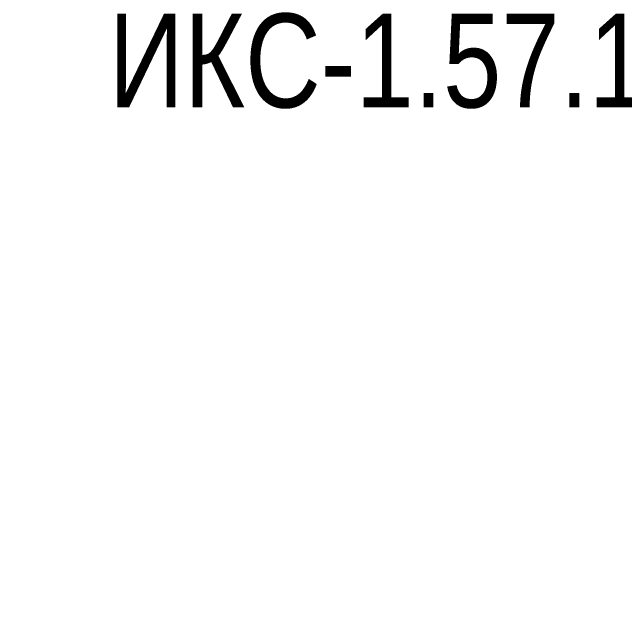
# Model space of a CAD drawing. Header units: millimetres. Extents: x -8760 to 8364, y -7998 to 7451.
# Drawn here: x -1897 to 62, y -1776 to 131 of the extents above; entities that cross this region are included whole.
import ezdxf

# ---------------------------------------------------------------- set-up
doc = ezdxf.new("R2010")
doc.units = ezdxf.units.MM
for name, color, linetype in [('DIKOM_АРТИКУЛ', 7, 'Continuous'), ('DIKOM_РАЗМЕР_ЗОНА', 7, 'Continuous'), ('DIKOM_РАЗМЕР_ОБЪЕКТА', 7, 'Continuous')]:
    doc.layers.add(name, color=color, linetype=linetype)
doc.styles.add('style1', font='arial.ttf', dxfattribs={"width": 0.8})
doc.dimstyles.new('1-50', dxfattribs={"dimtxt": 300, "dimasz": 200, "dimexe": 100, "dimexo": 0, "dimgap": 100, "dimtad": 1, "dimtxsty": 'style1', "dimcen": 200, "dimclrd": 7, "dimclre": 7, "dimclrt": 7, "dimadec": 1, "dimazin": 2, "dimtfac": 1, "dimtmove": 0, "dimatfit": 2, "dimfxl": 0, "dimlwd": 25, "dimlwe": 18, "dimarcsym": 0})

# ---------------------------------------------------------------- blocks, each defined once
blk = doc.blocks.new('*D21')
at = {"layer": 'Defpoints', "color": 0, "transparency": 16777216}
for p in [(-7755.6, -10.6), (8364.4, -2410.4), (8364.4, -7897.6)]:
    blk.add_point(p, dxfattribs=at)
at = {"layer": 'DIKOM_РАЗМЕР_ЗОНА', "color": 7, "lineweight": 18, "transparency": 16777216}
for p, q in [((-7755.6, -10.6), (-7755.6, -7997.6)), ((8364.4, -2410.4), (8364.4, -7997.6))]:
    blk.add_line(p, q, dxfattribs=at)
at = {"layer": 'DIKOM_РАЗМЕР_ЗОНА', "color": 7, "lineweight": 25, "transparency": 16777216}
blk.add_line((-7555.6, -7897.6), (8164.4, -7897.6), dxfattribs=at)
at = {"layer": 'DIKOM_РАЗМЕР_ЗОНА', "color": 7, "transparency": 16777216}
for points in [[(-7555.6, -7864.2), (-7555.6, -7930.9), (-7755.6, -7897.6)], [(8164.4, -7864.2), (8164.4, -7930.9), (8364.4, -7897.6)]]:
    blk.add_solid(points, dxfattribs=at)
at = {"layer": 'DIKOM_РАЗМЕР_ЗОНА', "color": 7, "transparency": 16777216, "insert": (1040.7, -7644.4), "char_height": 300, "attachment_point": 5, "style": 'style1'}
blk.add_mtext('16100', dxfattribs=at)
blk = doc.blocks.new('*D19')
at = {"layer": 'Defpoints', "color": 0, "transparency": 16777216}
for p in [(-5756.7, -306.6), (6365.5, -2710.6), (6365.5, -7111.4)]:
    blk.add_point(p, dxfattribs=at)
at = {"layer": 'DIKOM_РАЗМЕР_ОБЪЕКТА', "color": 7, "lineweight": 18, "transparency": 16777216}
for p, q in [((-5756.7, -306.6), (-5756.7, -7211.4)), ((6365.5, -2710.6), (6365.5, -7211.4))]:
    blk.add_line(p, q, dxfattribs=at)
at = {"layer": 'DIKOM_РАЗМЕР_ОБЪЕКТА', "color": 7, "lineweight": 25, "transparency": 16777216}
blk.add_line((-5556.7, -7111.4), (6165.5, -7111.4), dxfattribs=at)
at = {"layer": 'DIKOM_РАЗМЕР_ОБЪЕКТА', "color": 7, "transparency": 16777216}
for points in [[(-5556.7, -7078.1), (-5556.7, -7144.7), (-5756.7, -7111.4)], [(6165.5, -7078.1), (6165.5, -7144.7), (6365.5, -7111.4)]]:
    blk.add_solid(points, dxfattribs=at)
at = {"layer": 'DIKOM_РАЗМЕР_ОБЪЕКТА', "color": 7, "transparency": 16777216, "insert": (1047.2, -6858.2), "char_height": 300, "attachment_point": 5, "style": 'style1'}
blk.add_mtext('12100', dxfattribs=at)

msp = doc.modelspace()

# ---------------------------------------------------------------- texts
at = {"layer": 'DIKOM_АРТИКУЛ', "insert": (-1588.296, 126.816), "char_height": 300, "attachment_point": 1, "style": 'style1'}
msp.add_mtext_dynamic_manual_height_columns('ИКС-1.57.1', width=1667.53662, gutter_width=20, heights=[0], dxfattribs=at)

# ---------------------------------------------------------------- dimensions: what is measured, and where the dimension line sits
at = {"layer": 'DIKOM_РАЗМЕР_ЗОНА'}
dim = msp.add_linear_dim(base=(8364.404, -7897.564), p1=(-7755.645, -10.554), p2=(8364.404, -2410.44), text='16100', dimstyle='1-50', dxfattribs=at)
dim.commit()
dim.dimension.update_dxf_attribs({"geometry": '*D21', "text_midpoint": (1040.741, -7897.564), "dimtype": 160})
at = {"layer": 'DIKOM_РАЗМЕР_ОБЪЕКТА'}
dim = msp.add_linear_dim(base=(6365.479, -7111.412), p1=(-5756.695, -306.554), p2=(6365.479, -2710.554), text='12100', dimstyle='1-50', dxfattribs=at)
dim.commit()
dim.dimension.update_dxf_attribs({"geometry": '*D19', "text_midpoint": (1047.24, -7111.412), "dimtype": 160})

doc.saveas('drawing.dxf')
